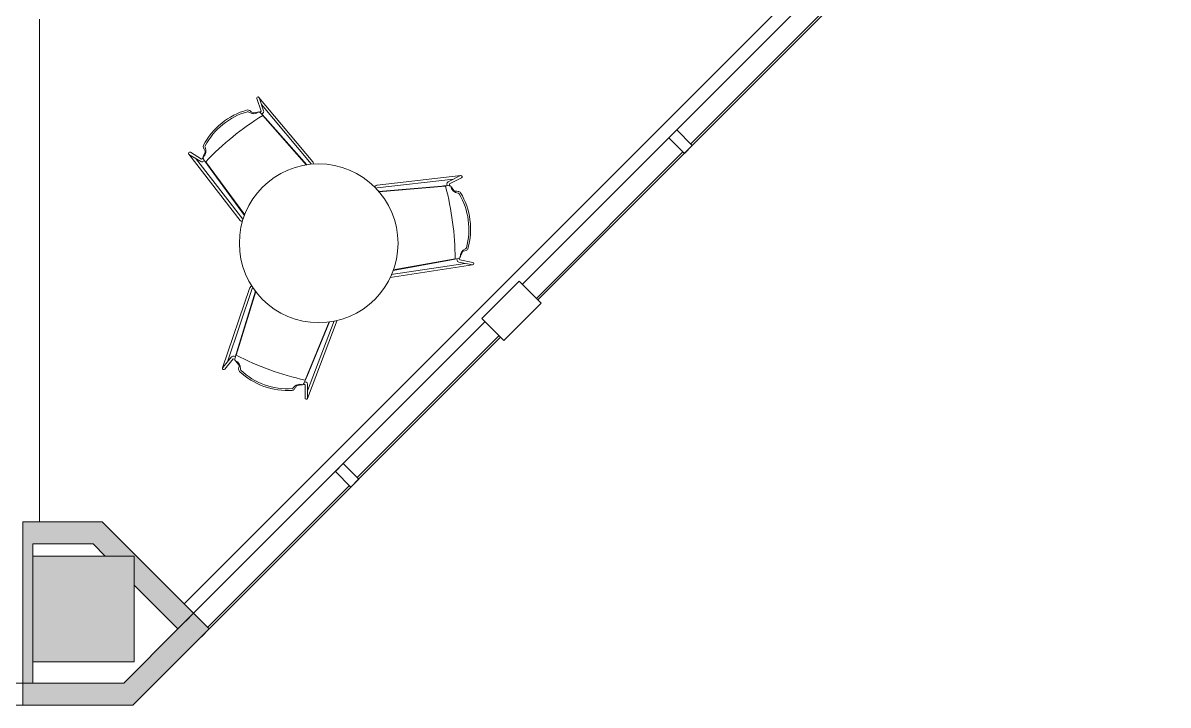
# Model space of a CAD drawing. Header units: inches. Extents: x 1 to 4333, y -575 to 1753.
# Drawn here: x 3171.4 to 3431.2, y 258.5 to 413.2 of the extents above; entities that cross this region are included whole.
import ezdxf

# ---------------------------------------------------------------- set-up
doc = ezdxf.new("R2010")
doc.units = ezdxf.units.IN
doc.header["$MEASUREMENT"] = 0
for name, color, linetype, lineweight in [('820 1st St NE_04_Clean_dwg', 8, 'Continuous', 9), ('I-FURN', 30, 'Continuous', 9), ('I-WALL', 2, 'Continuous', 13), ('IRF-COLUMN', 250, 'Continuous', 9), ('IRF-COLUMN-HATCH', 250, 'Continuous', 9), ('IRF-WALL-FULL-HT', 250, 'Continuous', 9), ('IRF-WALL-FULL-HT-HATCH', 250, 'Continuous', 9), ('IRF-WINDOW', 250, 'Continuous', 9)]:
    doc.layers.add(name, color=color, linetype=linetype, lineweight=lineweight)

# ---------------------------------------------------------------- blocks, each defined once
blk = doc.blocks.new('Combo - Work Table Chairs - Seats 3 - 3 Diameter - Combo - Work Table Chairs - Seats 3 - 3 Diameter-1864172-New Construction - Tel_Data_Elec Plan')
at = {"layer": 'I-FURN'}
for p, q in [((-10.22, 34.26), (-10.57, 15.21)), ((-10.22, 34.17), (-9.16, 31.23)), ((-8.69, 31.51), (-9.67, 34.35)), ((9.67, 34.35), (8.69, 31.51)), ((9.16, 31.23), (10.22, 34.2)), ((10.57, 15.21), (10.22, 34.26)), ((-9.96, 15.06), (-9.64, 32.56)), ((-8.28, 31.45), (-8.69, 31.51)), ((-7.08, 32.26), (-7.89, 31.81)), ((7.89, 31.81), (7.08, 32.26)), ((8.69, 31.51), (8.28, 31.45)), ((9.64, 32.62), (9.96, 15.06)), ((-8.44, 29.69), (-9.09, 15.48)), ((-8.32, 30.51), (-9.01, 15.52)), ((-8.69, 30.9), (-8.36, 30.9)), ((9.01, 15.52), (8.32, 30.52)), ((8.36, 30.9), (8.69, 30.9)), ((9.09, 15.48), (8.44, 29.69)), ((-9.93, 15), (-9.96, 15.06)), ((9.96, 15.06), (9.93, 15)), ((-34.72, -8.31), (-18.63, 1.9)), ((-18.18, 1.45), (-32.96, -7.92)), ((-30.52, -7.98), (-17.96, 0.48)), ((-29.89, -7.46), (-17.95, 0.58)), ((-17.88, 1.49), (-18.18, 1.45)), ((-18.1, 0.48), (-17.93, 0.85)), ((17.88, 1.49), (18.18, 1.45)), ((18.1, 0.48), (17.93, 0.85)), ((29.89, -7.46), (17.95, 0.58)), ((30.52, -7.98), (17.96, 0.48)), ((18.18, 1.45), (32.96, -7.92)), ((34.72, -8.31), (18.63, 1.9)), ((-34.64, -8.27), (-31.58, -7.64)), ((34.64, -8.27), (31.58, -7.64)), ((-31.57, -8.18), (-34.51, -8.83)), ((-31.31, -8.51), (-31.57, -8.18)), ((-31.38, -9.96), (-31.42, -9.03)), ((-31.05, -7.87), (-30.88, -8.15)), ((31.05, -7.87), (30.88, -8.15)), ((31.31, -8.51), (31.57, -8.18)), ((31.38, -9.96), (31.42, -9.03)), ((31.57, -8.18), (34.51, -8.83)), ((-9.35, -15.34), (-21.88, -22.2)), ((-9.27, -15.38), (-21.11, -21.87)), ((9.27, -15.38), (21.11, -21.87)), ((9.35, -15.34), (21.88, -22.2)), ((-7.73, -16.22), (-24.09, -25.77)), ((-22.99, -24.42), (-8.35, -15.88)), ((7.73, -16.22), (24.09, -25.77)), ((22.99, -24.42), (8.35, -15.88)), ((-24.45, -25.35), (-22.53, -23.03)), ((-22.05, -23.29), (-24.03, -25.74)), ((-23.21, -22.51), (-24.01, -22.05)), ((-22.53, -23.03), (-22.7, -22.65)), ((-22.18, -22.43), (-22.01, -22.71)), ((22.18, -22.43), (22.01, -22.71)), ((22.05, -23.29), (24.03, -25.74)), ((22.53, -23.03), (22.7, -22.65)), ((24.45, -25.35), (22.53, -23.03)), ((23.21, -22.51), (24.01, -22.05))]:
    blk.add_line(p, q, dxfattribs=at)
blk.add_circle((0, 0), 18, dxfattribs=at)
for centre, radius, start, end in [((-9.94, 34.26), 0.282, 19, 178.9467), ((0, 18.82), 16.2, 66.8302, 113.1681), ((0, 18.82), 15.8, 66.9488, 113.0499), ((9.94, 34.26), 0.282, 1.0533, 161), ((-8.69, 31.4), 0.5, 199, 270), ((22.6, 28.27), 31.07, 174.6265, 177.3768), ((-7.12, 31.07), 1.21, 154.594, 174.6265), ((-7.99, 31.48), 0.255, 128.581, 154.594), ((-8.2, 33.58), 1.9, 271.5934, 345.9044), ((-10.61, 36.71), 5.6, 296.0135, 299), ((-7.29, 32.64), 0.435, 299, 353.1407), ((-1.87, 31.99), 5.03, 165.9044, 173.1407), ((-5.95, 33.02), 0.817, 121.1935, 165.9044), ((-5.95, 33.02), 0.417, 124.4369, 165.9044), ((5.95, 33.02), 0.417, 14.0956, 55.5272), ((8.2, 33.58), 1.9, 194.0956, 268.4066), ((5.95, 33.02), 0.817, 14.0956, 58.7804), ((1.87, 31.99), 5.03, 6.8593, 14.0956), ((7.29, 32.64), 0.435, 186.8593, 241), ((10.61, 36.71), 5.6, 241, 243.9865), ((7.99, 31.48), 0.255, 25.406, 51.419), ((7.12, 31.07), 1.21, 5.3735, 25.406), ((-22.6, 28.27), 31.07, 2.6232, 5.3735), ((8.69, 31.4), 0.5, 270, 341), ((0.05, -33.84), 64.88, 82.674, 97.4084), ((-10, 15.2), 0.566, 178.9467, 202.6525), ((0.44, 19.56), 11.88, 202.6525, 204.3829), ((-0.44, 19.56), 11.88, 335.6171, 337.3475), ((10, 15.2), 0.566, 337.3475, 1.0533), ((-18.32, 1.42), 0.566, 98.6886, 122.3944), ((-16.61, -9.77), 11.88, 95.873, 98.6886), ((16.61, -9.77), 11.88, 81.3114, 84.127), ((18.32, 1.42), 0.566, 57.6056, 81.3114), ((-31.47, -8.13), 0.5, 31.3411, 102.3411), ((-12.53, -33.23), 31.07, 123.9642, 126.7145), ((12.53, -33.23), 31.07, 53.2855, 56.0358), ((31.47, -8.13), 0.5, 77.6589, 148.6589), ((-34.57, -8.55), 0.282, 122.3944, 282.3411), ((-28.43, -14.27), 5.03, 128.2003, 135.4367), ((-33.09, -9.68), 1.9, 315.4367, 29.7477), ((-31.81, -9.97), 0.435, 308.2003, 2.3411), ((-31.18, -8.77), 0.255, 146.747, 172.76), ((-37.01, -9.26), 5.6, 2.3411, 5.3276), ((-30.38, -9.3), 1.21, 126.7145, 146.747), ((28.78, 18.34), 64.88, 203.9327, 218.667), ((-28.78, 18.34), 64.88, 321.333, 336.0673), ((30.38, -9.3), 1.21, 33.253, 53.2855), ((33.09, -9.68), 1.9, 150.2523, 224.5633), ((31.81, -9.97), 0.435, 177.6589, 231.7997), ((31.18, -8.77), 0.255, 7.24, 33.253), ((37.01, -9.26), 5.6, 174.6724, 177.6589), ((28.43, -14.27), 5.03, 44.5633, 51.7997), ((34.57, -8.55), 0.282, 257.6589, 57.6056), ((-31.44, -11.31), 0.817, 135.4367, 180.1475), ((-16.21, -9.01), 16.2, 188.173, 234.5109), ((-31.44, -11.31), 0.417, 135.4367, 176.9042), ((-16.21, -9.01), 15.8, 188.2912, 234.3923), ((16.21, -9.01), 15.8, 305.6077, 351.7088), ((16.21, -9.01), 16.2, 305.4891, 351.827), ((31.44, -11.31), 0.417, 3.0958, 44.5633), ((31.44, -11.31), 0.817, 359.8525, 44.5633), ((-25.24, -21.48), 0.817, 242.5607, 287.2455), ((-25.24, -21.48), 0.417, 245.8139, 287.2455), ((-24.56, -23.7), 1.9, 32.9344, 107.2455), ((-26.49, -17.46), 5.03, 287.2455, 294.4818), ((-24.23, -22.43), 0.435, 60.3411, 114.4818), ((-25.98, -27.38), 5.6, 57.3546, 60.3411), ((-22.87, -22.42), 0.255, 249.9221, 275.9351), ((-22.97, -21.47), 1.21, 275.9351, 295.9676), ((-36.04, 5.38), 31.07, 295.9676, 298.7179), ((-22.44, -22.97), 0.5, 320.3411, 31.3411), ((36.04, 5.38), 31.07, 241.2821, 244.0324), ((22.44, -22.97), 0.5, 148.6589, 219.6589), ((22.97, -21.47), 1.21, 244.0324, 264.0649), ((22.87, -22.42), 0.255, 264.0649, 290.0779), ((24.56, -23.7), 1.9, 72.7545, 147.0656), ((25.98, -27.38), 5.6, 119.6589, 122.6454), ((24.23, -22.43), 0.435, 65.5182, 119.6589), ((26.49, -17.46), 5.03, 245.5182, 252.7545), ((25.24, -21.48), 0.817, 252.7545, 297.4393), ((25.24, -21.48), 0.417, 252.7545, 294.1861), ((-24.23, -25.53), 0.282, 140.3411, 300.2878), ((24.23, -25.53), 0.282, 239.7122, 39.6589)]:
    blk.add_arc(centre, radius, start, end, dxfattribs=at)
blk = doc.blocks.new('820 1st St NE_04_Clean_dwg-2391440-New Construction - Tel_Data_Elec Plan')
at = {"layer": 'IRF-COLUMN-HATCH'}
blk.add_hatch(color=256, dxfattribs=at).paths.add_polyline_path([(1089.15, 268.32), (1096.41, 268.32), (1096.41, 292.32), (1073.41, 292.32), (1073.41, 268.32), (1087.08, 268.32)], flags=0)
at = {"layer": 'IRF-WALL-FULL-HT-HATCH'}
for points in [[(1071.16, 263.52), (1073.41, 263.52), (1073.41, 295.07), (1087.08, 295.07), (1089.83, 292.32), (1096.41, 292.32), (1096.41, 285.73), (1106.34, 275.8), (1109.88, 279.34), (1089.15, 300.07), (1071.16, 300.07), (1071.16, 295.07)], [(1073.41, 258.52), (1096.13, 258.52), (1113.41, 275.8), (1109.88, 279.34), (1094.06, 263.52), (1071.17, 263.52), (1071.17, 258.52)]]:
    blk.add_hatch(color=256, dxfattribs=at).paths.add_polyline_path(points, flags=0)
at = {"layer": 'IRF-COLUMN', "flags": 128}
blk.add_lwpolyline([(1073.41, 268.32), (1096.41, 268.32), (1096.41, 292.32), (1073.41, 292.32)], dxfattribs=at)
at = {"layer": 'IRF-WALL-FULL-HT'}
blk.add_line((1071.16, 300.07), (1071.16, 263.52), dxfattribs=at)
at = {"layer": 'IRF-WALL-FULL-HT', "flags": 128}
for points in [[(1071.17, 263.52), (1071.17, 258.52), (1096.13, 258.52), (1113.41, 275.8), (1089.15, 300.07), (1074.91, 300.07)], [(1073.41, 292.32), (1073.41, 295.07), (1073.41, 263.52)], [(1073.41, 295.07), (1087.08, 295.07), (1089.83, 292.32)], [(1096.41, 285.73), (1106.34, 275.8), (1109.88, 279.34)], [(1070.41, 263.52), (1094.06, 263.52), (1106.34, 275.8)]]:
    blk.add_lwpolyline(points, dxfattribs=at)
at = {"layer": 'IRF-WINDOW'}
for p, q in [((1107.76, 281.46), (1330.97, 504.67)), ((1184.48, 353.94), (1251.65, 421.11)), ((1188.01, 350.4), (1255.19, 417.58)), ((1254.84, 417.93), (1222.66, 385.76)), ((1220.89, 383.99), (1187.66, 350.75)), ((1179.17, 342.27), (1147, 310.1)), ((1145.23, 308.33), (1113.06, 276.15)), ((1113.41, 275.8), (1109.88, 279.34))]:
    blk.add_line(p, q, dxfattribs=at)
at = {"layer": 'IRF-WINDOW', "flags": 128}
for points in [[(1221.25, 383.63), (1223.02, 385.4), (1219.48, 388.94), (1217.71, 387.17)], [(1180.24, 341.21), (1188.72, 349.69), (1183.77, 354.64), (1175.29, 346.16)], [(1145.59, 307.97), (1147.36, 309.74), (1143.82, 313.28), (1142.05, 311.51)]]:
    blk.add_lwpolyline(points, close=True, dxfattribs=at)
for points in [[(1108.11, 277.57), (1109.88, 279.34), (1175.99, 345.45)], [(1111.65, 274.03), (1113.41, 275.8), (1179.53, 341.92)], [(1068.67, 258.52), (1071.17, 258.52), (1071.17, 263.52), (1068.67, 263.52), (971.77, 263.52)]]:
    blk.add_lwpolyline(points, dxfattribs=at)

msp = doc.modelspace()

# ---------------------------------------------------------------- linework, layer by layer
at = {"layer": 'I-WALL', "color": 10, "lineweight": 20}
for p, q in [((3175.16, 300.07), (3175.16, 414.02)), ((3171.41, 300.07), (3175.16, 300.07))]:
    msp.add_line(p, q, dxfattribs=at)

# ---------------------------------------------------------------- block references
at = {"layer": '820 1st St NE_04_Clean_dwg', "color": 250}
msp.add_blockref('820 1st St NE_04_Clean_dwg-2391440-New Construction - Tel_Data_Elec Plan', (2100.25, 0), dxfattribs=at)
at = {"layer": 'I-FURN', "rotation": 38.92538454680112}
msp.add_blockref('Combo - Work Table Chairs - Seats 3 - 3 Diameter - Combo - Work Table Chairs - Seats 3 - 3 Diameter-1864172-New Construction - Tel_Data_Elec Plan', (3238.51, 363.24), dxfattribs=at)

doc.saveas('drawing.dxf')
